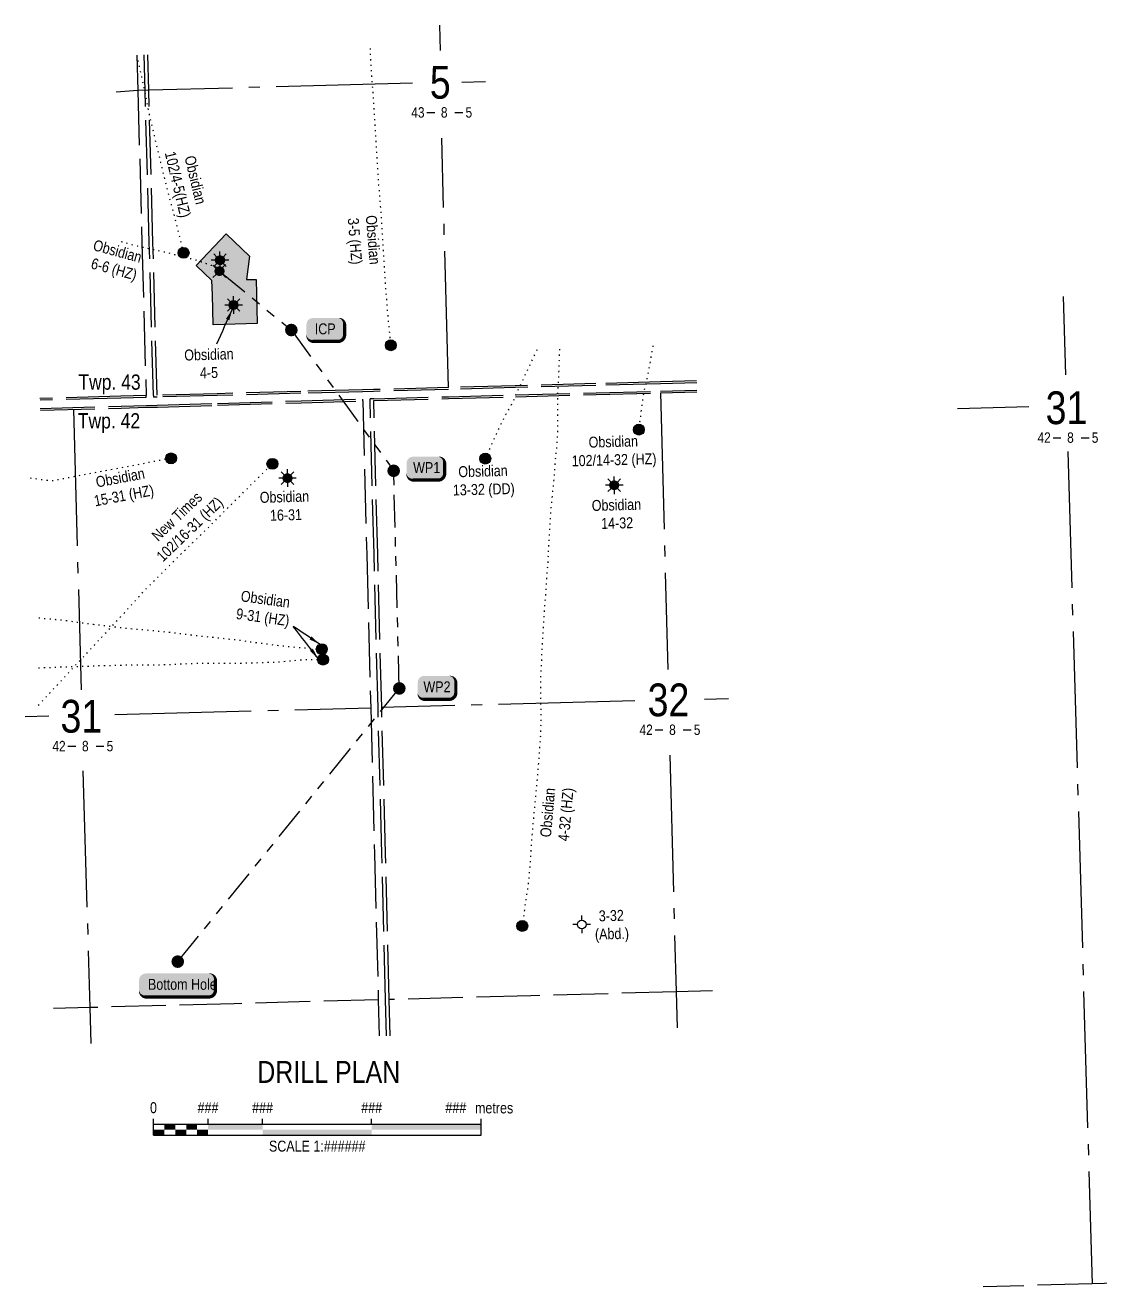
# Model space of a CAD drawing. Extents: x 624559 to 631602, y 5835336 to 5838851.
# Drawn here: x 624780 to 625766, y 5835411 to 5836567 of the extents above; entities that cross this region are included whole.
import ezdxf
from ezdxf.enums import TextEntityAlignment as Align

# ---------------------------------------------------------------- set-up
doc = ezdxf.new("R2010")
doc.units = 0
doc.header["$LTSCALE"] = 5
for name, pattern in [('foc-DOT', [1, 0.2, -0.8]), ('foc-DRILLPATH', [14.75, 6, -1.75, 1.75, -1.75, 1.75, -1.75]), ('foc-QUARTERLINE', [33, 25, -3, 2, -3]), ('foc-UNSURVEYED', [12.5, 10, -2.5])]:
    doc.linetypes.add(name, pattern=pattern)
for name, color, linetype in [('10', 1, 'Continuous'), ('9', 3, 'Continuous'), ('ABADATA-DRILL', 8, 'foc-DOT'), ('ABADATA-DRILL-T', 8, 'Continuous'), ('CG-NOTES', 7, 'Continuous'), ('D-TXT', 6, 'Continuous'), ('DETAIL-T', 7, 'Continuous'), ('DRILL-T', 8, 'Continuous'), ('L-MON', 1, 'Continuous'), ('L-SECLBL', 7, 'Continuous'), ('L-SECQ', 8, 'foc-QUARTERLINE'), ('L-USEC', 7, 'foc-UNSURVEYED'), ('P-PDRILLPATH', 12, 'foc-DRILLPATH'), ('P-PROPOSED', 10, 'Continuous'), ('P-PROPOSED-H', 21, 'Continuous')]:
    doc.layers.add(name, color=color, linetype=linetype)
doc.styles.add('80', font='ARIALN.TTF', dxfattribs={"height": 10})
doc.styles.add('80CG', font='ARIALN.TTF', dxfattribs={"height": 10})
doc.styles.add('80L', font='ARIALN.TTF', dxfattribs={"height": 10})
doc.styles.add('SIMPLEX', font='ARIALN.TTF')
doc.dimstyles.new('Compass 5 000', dxfattribs={"dimscale": 5, "dimtxt": 9, "dimasz": 2, "dimexe": 0.2, "dimexo": 0.0625, "dimgap": 0.5, "dimtad": 0, "dimtih": 1, "dimtoh": 1, "dimzin": 0, "dimdsep": 46, "dimtxsty": '80CG', "dimcen": 0.1, "dimse1": 1, "dimse2": 1, "dimclrd": 256, "dimclrt": 256, "dimaunit": 1, "dimadec": 4, "dimazin": 0, "dimtfac": 0.06, "dimtofl": 0, "dimtmove": 0, "dimatfit": 1, "dimfxl": 0.2, "dimtolj": 1, "dimtzin": 0, "dimlwd": -1, "dimarcsym": 0})

# ---------------------------------------------------------------- blocks, each defined once
blk = doc.blocks.new('L-SECLBL')
at = {"layer": '9', "color": 7}
for p, q in [((-5.082139060913505, -27.83004804289613), (-12.28857354467345, -27.83004804289613)), ((20.70431141927111, -27.83004804289613), (13.49787693551116, -27.83004804289613))]:
    blk.add_line(p, q, dxfattribs=at)
at = {"layer": '10', "color": 2, "style": 'SIMPLEX'}
blk.add_attdef('SEC', text='', height=30, dxfattribs=at).set_placement((0, 0), align=Align.MIDDLE)
at = {"layer": '10', "color": 5, "style": '80L'}
blk.add_attdef('TWP', text='', height=9.5, dxfattribs=at).set_placement((-14.43410290347765, -27.36845155570791), align=Align.MIDDLE_RIGHT)
blk.add_attdef('RGE', text='', height=9.5, dxfattribs=at).set_placement((3.622123863462547, -27.36845155570791), align=Align.MIDDLE_CENTER)
blk.add_attdef('MER', text='', height=9.5, dxfattribs=at).set_placement((23.16775162027989, -27.36845155570791), align=Align.MIDDLE_LEFT)
blk = doc.blocks.new('BH-Existing')
at = {"layer": 'ABADATA-DRILL-T'}
h = blk.add_hatch(color=256, dxfattribs=at)
h.dxf.hatch_style = 1
edge = h.paths.add_edge_path()
edge.add_arc((0, 0), 0.5, 0, 360)
blk.add_circle((0, 0), 0.5, dxfattribs=at)
blk = doc.blocks.new('WC')
at = {"layer": 'L-MON'}
h = blk.add_hatch(color=255, dxfattribs=at)
h.dxf.hatch_style = 1
edge = h.paths.add_edge_path()
edge.add_arc((1e-16, -3.47e-14), 0.9, 0, 360)
at = {"layer": 'L-MON', "color": 240, "flags": 128}
for points in [[(-0.6221317521915455, 0.5029434191984639), (-1.231742929986921, 1.120400313844549)], [(0.5200624085104745, 0.6078939802747209), (1.126191209577769, 1.206321004927269)], [(-1.178786742863962, -1.184577638598091), (-0.5588098224687501, -0.5724784557627332)], [(1.15915571353878, -1.184577638598091), (0.5567817565693919, -0.5744511080601575)]]:
    blk.add_lwpolyline(points, dxfattribs=at)
at = {"layer": 'L-MON', "color": 240}
for radius in [0.8, 0.3730220647719884]:
    blk.add_circle((1e-16, -3.47e-14), radius, dxfattribs=at)
blk = doc.blocks.new('plbh')
at = {"layer": 'L-MON'}
h = blk.add_hatch(color=255, dxfattribs=at)
h.dxf.hatch_style = 1
edge = h.paths.add_edge_path()
edge.add_arc((0, 0), 1.16, 0, 360)
h = blk.add_hatch(color=256, dxfattribs=at)
h.dxf.hatch_style = 1
h.paths.add_polyline_path([(-0.96, 0, 1), (0.96, 0, 1)])
h.paths.add_polyline_path([(0.91, 0, -1), (-0.91, 0, -1)], flags=16)
h.paths.add_polyline_path([(0.4500000000000002, 0, -1), (-0.4500000000000001, 0, -1)], flags=0)
h = blk.add_hatch(color=256, dxfattribs=at)
h.dxf.hatch_style = 1
h.paths.add_polyline_path([(-0.4500000000000002, 0, 1), (0.4500000000000001, 0, 1)])
h.paths.add_polyline_path([(0.4000000000000002, 0, -1), (-0.4000000000000002, 0, -1)], flags=16)
at = {"layer": 'L-MON', "color": 240}
for radius in [0.96, 0.91, 0.4500000000000001, 0.4000000000000002]:
    blk.add_circle((0, 0), radius, dxfattribs=at)
blk = doc.blocks.new('*U67')
at = {"color": 0}
for p, q in [((-150.0000000000342, 0), (-150.0000000000342, 15.00000000000273)), ((-100.0000000000232, 10.00000000000182), (-100.0000000000232, 15.00000000000273)), ((-50.00000000001134, 10.00000000000182), (-50.00000000001134, 15.00000000000273)), ((50.00000000001134, 10.00000000000182), (50.00000000001134, 15.00000000000273)), ((150.2392182250246, -2.274e-13), (150.2392182250246, 15.0000000000025)), ((-150.0000000000342, 10.00000000000182), (150.2392182250246, 10.00000000000159)), ((-150.0000000000342, 0), (150.2392182250246, -2.274e-13))]:
    blk.add_line(p, q, dxfattribs=at)
for points in [[(-150.0000000000342, 5.000000000000909), (-140.0000000000233, 5.000000000000909), (-150.0000000000342, 0), (-140.0000000000233, 0)], [(-140.0000000000342, 10.00000000000091), (-130.0000000000232, 10.00000000000091), (-140.0000000000342, 5), (-130.0000000000232, 5)], [(-130.0000000000342, 5.000000000000909), (-120.0000000000233, 5.000000000000909), (-130.0000000000342, 0), (-120.0000000000233, 0)], [(-120.0000000000342, 10.00000000000091), (-110.0000000000233, 10.00000000000091), (-120.0000000000342, 5), (-110.0000000000233, 5)], [(-110.0000000000342, 5.000000000000909), (-100.0000000000232, 5.000000000000909), (-110.0000000000342, 0), (-100.0000000000232, 0)], [(-100.0000000000232, 10.00000000000182), (-50.00000000001134, 10.00000000000182), (-100.0000000000232, 5.000000000000909), (-50.00000000001134, 5.000000000000909)], [(-50.00000000001134, 5.000000000000909), (50.00000000001134, 5.000000000000909), (-50.00000000001134, 0), (50.00000000001134, 0)], [(50.00000000001134, 10.00000000000182), (150.2392182250246, 10.00000000000159), (50.00000000001134, 5.000000000000909), (150.2392182250246, 5.000000000000682)]]:
    blk.add_solid(points, dxfattribs=at)
at = {"color": 0, "style": '80'}
blk.add_text('metres', height=10.00000000000227, dxfattribs=at).set_placement((162.2392182250246, 20.0000000000025), align=Align.CENTER)
for s, insert, char_height, attachment_point in [('0', (-150.0000000000342, 30.21145975443656), 10, 2), ('###', (-100.0000000000232, 30.21145975443656), 10, 2), ('###', (-50.00000000001134, 30.21145975443656), 10, 2), ('###', (50.00000000001134, 30.21145975443656), 10, 2), ('###', (136.6959500629242, 30.21828103683765), 10, 3), ('SCALE 1:######', (0.1196091124951968, -5.000000000000114), 10.00000000000227, 2)]:
    blk.add_mtext(s, dxfattribs=dict(at, insert=insert, char_height=char_height, attachment_point=attachment_point))
blk = doc.blocks.new('GAS')
h = blk.add_hatch(color=255)
h.dxf.hatch_style = 1
edge = h.paths.add_edge_path()
edge.add_arc((0, 0), 0.9, 0, 360)
for p, q in [((-0.8077887898725749, 0), (-1.615577579628734, 0)), ((-0.5711929310346023, 0.5711929297831376), (-1.142385862069204, 1.142385861385264)), ((0, 0.8077887887338874), (0, 1.615577579286764)), ((0.5711929310309642, 0.5711929297831376), (1.142385862065566, 1.142385861385264)), ((1.615577579625096, 0), (0.8077887898689368, 0)), ((-0.5711929310346023, -0.5711929316021271), (-1.142385862069204, -1.142385863204253)), ((0, -0.8077887905528768), (0, -1.615577581105753)), ((1.142385862065566, -1.142385863204253), (0.5711929310309642, -0.5711929316021271))]:
    blk.add_line(p, q)
blk.add_circle((0, 0), 0.8000000000000003)
blk = doc.blocks.new('*U68')
h = blk.add_hatch(color=255)
edge = h.paths.add_edge_path()
edge.add_line((-28.99999999999998, -11.5), (28.99999999999998, -11.5))
edge.add_arc((28.99999999999999, -5.499999999999993), 6.000000000000007, 269.9999999999999, 359.9999999999999)
edge.add_line((34.99999999999999, -5.5), (34.99999999999999, 4))
edge.add_arc((28.99999999999999, 3.999999999999993), 6.000000000000007, 6.361109362927026e-14, 90.00000000000007)
edge.add_line((28.99999999999998, 10), (-28.99999999999998, 10))
edge.add_arc((-28.99999999999999, 3.999999999999993), 6.000000000000007, 89.99999999999993, 179.9999999999999)
edge.add_line((-34.99999999999999, 4), (-34.99999999999999, -5.5))
edge.add_arc((-28.99999999999999, -5.499999999999993), 6.000000000000007, 180, 270.0000000000001)
at = {"color": 14, "flags": 128}
blk.add_lwpolyline([(-28.99999999999998, -11.5, 3, 3, 0), (28.99999999999998, -11.5, 3, 3, 0.4142135623730951), (34.99999999999999, -5.5, 3, 3, 0), (34.99999999999999, 4, 3, 0, 0.4142135623730951), (28.99999999999998, 10, 0, 0, 0), (-28.99999999999998, 10, 0, 0, 0.4142135623730951), (-34.99999999999999, 4, 0, 0, 0), (-34.99999999999999, -5.5, 0, 3, 0.4142135623730951)], format="xyseb", close=True, dxfattribs=at)
at = {"color": 14, "style": '80'}
blk.add_attdef('ENTER_TEXT_001', (-26.84515688949523, -4.918144611186903), '', height=10, dxfattribs=at)
blk = doc.blocks.new('*U69')
h = blk.add_hatch(color=255)
edge = h.paths.add_edge_path()
edge.add_line((-11.49999999999998, -11.5), (11.49999999999998, -11.5))
edge.add_arc((11.49999999999998, -5.499999999999993), 6.000000000000007, 269.9999999999999, 359.9999999999999)
edge.add_line((17.49999999999999, -5.5), (17.49999999999999, 4))
edge.add_arc((11.49999999999998, 3.999999999999993), 6.000000000000007, 6.361109362927026e-14, 90.00000000000007)
edge.add_line((11.49999999999998, 10), (-11.49999999999998, 10))
edge.add_arc((-11.49999999999998, 3.999999999999993), 6.000000000000007, 89.99999999999993, 179.9999999999999)
edge.add_line((-17.49999999999999, 4), (-17.49999999999999, -5.5))
edge.add_arc((-11.49999999999998, -5.499999999999993), 6.000000000000007, 180, 270.0000000000001)
at = {"color": 14, "flags": 128}
blk.add_lwpolyline([(-11.49999999999998, -11.5, 3, 3, 0), (11.49999999999998, -11.5, 3, 3, 0.4142135623730951), (17.49999999999999, -5.5, 3, 3, 0), (17.49999999999999, 4, 3, 0, 0.4142135623730951), (11.49999999999998, 10, 0, 0, 0), (-11.49999999999998, 10, 0, 0, 0.4142135623730951), (-17.49999999999999, 4, 0, 0, 0), (-17.49999999999999, -5.5, 0, 3, 0.4142135623730951)], format="xyseb", close=True, dxfattribs=at)
at = {"color": 14, "style": '80'}
blk.add_attdef('ENTER_TEXT_001', (-26.84515688949523, -4.918144611186903), '', height=10, dxfattribs=at)
blk = doc.blocks.new('GABD')
for p, q in [((-0.8077887898243716, 0), (-1.615577579648743, 0)), ((0, 0.8077887898252811), (0, 1.615577579648743)), ((1.615577579648743, 0), (0.8077887898243716, 0)), ((0, -0.8077887898252811), (0, -1.615577579648743))]:
    blk.add_line(p, q)
blk.add_circle((0, 0), 0.8)

msp = doc.modelspace()

# ---------------------------------------------------------------- hatches: boundary and pattern name
at = {"layer": 'P-PROPOSED-H'}
h = msp.add_hatch(color=256, dxfattribs=at)
h.dxf.hatch_style = 1
h.paths.add_polyline_path([(624993.1283917102, 5836293.436070698), (624952.6225767102, 5836292.373068198), (624951.9156817102, 5836319.586863197), (624951.5672217101, 5836332.806730698), (624937.0891742102, 5836346.545630697), (624964.5679717101, 5836375.479448198), (624985.8709142101, 5836355.205260697), (624983.1700167102, 5836333.631663198), (624988.2296692103, 5836333.770648197), (624992.0760292093, 5836333.890015698)])

# ---------------------------------------------------------------- linework, layer by layer
at = {"layer": 'ABADATA-DRILL', "flags": 128}
for points in [[(625096.4250234861, 5836545.478520025), (625096.5489197721, 5836541.497328431), (625096.8450175903, 5836535.082290182), (625097.1839954784, 5836528.681614405), (625097.5820302273, 5836522.31244801), (625098.0404189044, 5836515.924904118), (625098.5122441279, 5836509.531048591), (625098.9921099491, 5836503.213892811), (625099.4769009671, 5836496.833659635), (625099.908770549, 5836490.442096894), (625100.2857326287, 5836484.115606568), (625100.6648553775, 5836477.706020944), (625101.0787365703, 5836471.367205367), (625101.5008052625, 5836464.968727665), (625101.8648332622, 5836458.628616921), (625102.2170878224, 5836452.228325322), (625102.5989394896, 5836445.842088049), (625102.987963094, 5836439.43612832), (625103.389561287, 5836433.057028579), (625103.8181195694, 5836426.665381638), (625104.2753670997, 5836420.321033502), (625104.7769655678, 5836413.934615595), (625105.2881803456, 5836407.561695807), (625105.7828701481, 5836401.185090283), (625106.2379224487, 5836394.79742634), (625106.6250375942, 5836388.464541583), (625107.0029499042, 5836382.101517315), (625107.3818149565, 5836375.70188244), (625107.7565749367, 5836369.332152609), (625108.1702020466, 5836363.00328808), (625108.5992531613, 5836356.591673004), (625109.0272914408, 5836350.219960834), (625109.4548133778, 5836343.868181456), (625109.8702389862, 5836337.469497846), (625110.2744110933, 5836331.1204425), (625110.702692009, 5836324.738782883), (625111.1548694042, 5836318.33443098), (625111.6347876238, 5836312.013951806), (625112.1635520742, 5836305.604929752), (625112.7354855424, 5836299.200323359), (625113.3462190497, 5836292.836691646), (625113.9968809853, 5836286.474097933), (625114.6765833481, 5836280.145453263), (625115.429478867, 5836273.559339045)], [(624882.6343948982, 5836539.243831307), (624883.7667207172, 5836534.06529276), (624885.1244211622, 5836527.887333323), (624886.5024744956, 5836521.693285601), (624887.8581334442, 5836515.465354906), (624889.1607685796, 5836509.229430114), (624890.4239675425, 5836502.975833998), (624891.6787418844, 5836496.662146055), (624892.8638326247, 5836490.469736991), (624894.1581925367, 5836484.296769704), (624895.6468988996, 5836478.068991299), (624897.1372859358, 5836471.904462731), (624898.559538038, 5836465.801341435), (624899.9648927021, 5836459.581365081), (624901.4530549567, 5836453.373522837), (624903.0046490303, 5836447.15733083), (624904.5171283245, 5836440.910190943), (624905.9944802094, 5836434.735340336), (624907.5114603244, 5836428.571507323), (624909.0680475825, 5836422.41865442), (624910.5962963793, 5836416.205194911), (624912.174476745, 5836409.989697735), (624913.7586474601, 5836403.927374209), (624915.3652839329, 5836397.76915999), (624917.0200957111, 5836391.549025161), (624918.6560481878, 5836385.414885462), (624920.236251527, 5836379.249330304), (624921.7565395645, 5836373.085556658), (624923.3146152064, 5836366.876209076), (624923.9832346688, 5836364.309124425), (624925.595212677, 5836358.20097697)], [(624957.6166178318, 5836349.775101209), (624957.6166178318, 5836349.775101209), (624957.6110833453, 5836349.731698514), (624957.6158463678, 5836349.419199772), (624957.6093572559, 5836348.900141251), (624957.5934445817, 5836348.357562274), (624957.3796896215, 5836347.364203474), (624956.6881605118, 5836346.325167965), (624955.1338914466, 5836345.463363526), (624954.891040642, 5836345.337325624), (624954.8094828262, 5836345.275338994), (624954.8622396565, 5836345.293320497), (624954.9970469833, 5836345.353392461), (624955.0710899755, 5836345.448452419), (624955.0297489451, 5836345.503889278), (624954.9507434621, 5836345.471906138), (624954.8666548567, 5836345.379953568), (624954.8375091511, 5836345.34926147), (624954.811260486, 5836345.335259845), (624954.7783568958, 5836345.321122902), (624954.6691949696, 5836345.298350397), (624954.5197017816, 5836345.291149041), (624954.3396859281, 5836345.306433801), (624954.0950841984, 5836345.376590586), (624953.782071316, 5836345.51817284), (624953.407800585, 5836345.714676341), (624952.9694143141, 5836345.946155232), (624952.4910416552, 5836346.179892384), (624951.9901136673, 5836346.386438764), (624951.4466459733, 5836346.565276965), (624950.840354471, 5836346.729203816), (624950.1473302983, 5836346.904170287), (624949.3665816427, 5836347.126749196), (624948.5178119824, 5836347.407442243), (624947.6272486069, 5836347.760213485), (624946.6689445134, 5836348.161151848), (624945.6303214711, 5836348.579994415), (624944.5220732196, 5836348.990337242), (624943.3511749377, 5836349.379076076), (624942.1232692066, 5836349.786323001), (624940.8610203399, 5836350.235941216), (624939.571576825, 5836350.708132898), (624938.235751277, 5836351.172464075), (624936.8344011977, 5836351.59850201), (624935.3513448855, 5836351.969175621), (624933.8099093421, 5836352.28186938), (624932.2090656192, 5836352.576337667), (624930.5410625506, 5836352.89567643), (624928.8154280432, 5836353.256784855), (624927.0355126748, 5836353.659712834), (624925.2047923977, 5836354.097926503), (624923.3264005851, 5836354.578131079), (624921.4128075934, 5836355.133917217), (624919.444716434, 5836355.738215914), (624917.4271342873, 5836356.32791463), (624915.3731293571, 5836356.910012591), (624913.2595889744, 5836357.480581569), (624911.0730733379, 5836358.04264163), (624908.810796459, 5836358.576064093), (624906.4790874965, 5836359.094445933), (624904.1169220773, 5836359.631989299), (624901.6814616793, 5836360.174264533), (624899.166160102, 5836360.717809196), (624896.5909341809, 5836361.263138664), (624893.9855328863, 5836361.817646381), (624891.3327416896, 5836362.404200816), (624888.666215525, 5836363.007019842), (624885.969170171, 5836363.63233061), (624883.2481736282, 5836364.283633522), (624880.5131844024, 5836364.9611861), (624877.7842493446, 5836365.662213073), (624875.0577004221, 5836366.399830525), (624872.3165356491, 5836367.186957997), (624869.5574078817, 5836368.026913551), (624866.7646726773, 5836368.879216202), (624865.7590072249, 5836369.182232096)], [(625249.3013392253, 5836269.234215798), (625248.4510457559, 5836267.638236703), (625246.9421404899, 5836264.692722597), (625245.5135050819, 5836261.729363869), (625244.1705795063, 5836258.79483876), (625242.8736483024, 5836255.881453029), (625241.5790616195, 5836253.00475233), (625240.2726970692, 5836250.197513851), (625238.9777890306, 5836247.460454233), (625237.6858574081, 5836244.736716786), (625236.2858337896, 5836241.95030925), (625234.8585124216, 5836239.06349675), (625233.5446370123, 5836236.162995809), (625232.2794320177, 5836233.306971924), (625230.962112458, 5836230.409676121), (625229.6466272859, 5836227.442661497), (625228.380723775, 5836224.486891231), (625227.0758273916, 5836221.623179337), (625225.6011304719, 5836218.768324484), (625223.9872369447, 5836215.896526955), (625222.3345943956, 5836212.980514407), (625220.7391366835, 5836210.039396104), (625219.2069755852, 5836207.093233081), (625217.6673616148, 5836204.050512074), (625216.1514576584, 5836200.991763838), (625214.6639877596, 5836197.990319595), (625213.2672599875, 5836195.077618296), (625212.0012062389, 5836192.254884796), (625210.779137815, 5836189.529663741), (625209.5359193701, 5836186.850429517), (625208.3535522016, 5836184.259269891), (625207.2816475352, 5836181.767427823), (625206.2180743054, 5836179.338949846), (625205.1466974103, 5836176.953513741), (625204.1098924589, 5836174.645442392), (625203.1020227723, 5836172.374710996), (625201.9542162495, 5836169.734554223)], [(625270.0110761544, 5836269.963184317), (625269.7913371517, 5836265.846968871), (625269.5527191957, 5836259.589809951), (625269.4107222656, 5836253.325183742), (625269.1524020114, 5836247.057523494), (625268.770760994, 5836240.803293459), (625268.3959838552, 5836234.539217896), (625268.1608923143, 5836228.275493934), (625268.1184609355, 5836222.016832574), (625268.1293316276, 5836215.756232411), (625268.1769582207, 5836209.486603173), (625268.2478019638, 5836203.22090904), (625268.2156258575, 5836196.952491016), (625267.990809569, 5836190.549426605), (625267.5989850305, 5836184.301555483), (625267.0432393309, 5836177.966287087), (625266.3943365111, 5836171.631881937), (625265.8605405306, 5836165.347016206), (625265.4633536637, 5836158.922811564), (625264.9542807172, 5836152.582067014), (625264.3357208124, 5836146.231882961), (625263.7238302997, 5836139.881836484), (625263.0543703558, 5836133.570167315), (625262.3958913672, 5836127.348566147), (625261.826311116, 5836121.032881287), (625261.3730333563, 5836114.720192832), (625261.0065002469, 5836108.522890069), (625260.6348932515, 5836102.265564459), (625260.2715918281, 5836096.071639112), (625259.9452870337, 5836089.862032213), (625259.6653387094, 5836083.786696628), (625259.3613635588, 5836077.231903351), (625258.9568509111, 5836070.834074853), (625258.4590475805, 5836064.443765355), (625257.9911528103, 5836058.054273186), (625257.5700152771, 5836051.656012635), (625257.1121769128, 5836045.263417329), (625256.614459936, 5836038.869819793), (625256.1498711513, 5836032.480378821), (625255.7421504783, 5836026.079140643), (625255.3290603828, 5836019.754263488), (625254.8980669061, 5836013.352419482), (625254.5203984765, 5836006.945307463), (625254.1425518852, 5836000.544849883), (625253.8014424999, 5835994.138728771), (625253.5369003568, 5835987.727945414), (625253.1958049445, 5835981.321825437), (625252.858010191, 5835974.915754904), (625252.6734868677, 5835968.497070559), (625252.6018421754, 5835962.084695294), (625252.6066408121, 5835955.674275957), (625252.6780743741, 5835949.259009154), (625252.7286406062, 5835946.055073739), (625252.7524434902, 5835942.857062386), (625252.7698101966, 5835939.652261654), (625252.8137223246, 5835936.448152938), (625252.8310016382, 5835933.246679347), (625252.8283848556, 5835930.041357865), (625252.7990716858, 5835926.841962195), (625252.716640332, 5835923.637852652), (625252.6373604956, 5835920.440520974), (625252.5383157021, 5835917.236015513), (625252.4092247604, 5835914.037348598), (625252.2270372969, 5835910.83396843), (625251.9847761245, 5835907.63897348), (625251.7341402987, 5835904.6366393), (625251.4371298769, 5835901.24741261), (625251.1747531017, 5835898.058552398), (625250.9423787817, 5835894.867182001), (625250.7133308335, 5835891.675861437), (625250.4843682776, 5835888.481213894), (625250.2620569455, 5835885.286776825), (625249.9932145864, 5835882.091127098), (625249.6976933159, 5835878.898074493), (625249.3954751474, 5835875.708176828), (625249.0999497285, 5835872.515161419), (625248.8343423128, 5835869.322888923), (625248.5520576941, 5835866.133511242), (625247.9577160018, 5835859.747321737), (625247.3433418147, 5835853.3639771), (625246.6955010346, 5835846.989711913), (625246.1211867868, 5835840.600753916), (625245.5434762016, 5835834.215000344), (625244.9688894082, 5835827.836024421), (625244.468546631, 5835821.415739612), (625244.2297025592, 5835818.217545211), (625244.0075568083, 5835815.016419756), (625243.6165950871, 5835808.609011209), (625243.1854922466, 5835802.2104711), (625242.7043967325, 5835795.817287437), (625242.188316758, 5835789.489705176), (625241.5807061791, 5835783.103177025), (625240.8162083919, 5835776.73915931), (625239.8812995059, 5835770.407250936), (625238.8932395105, 5835764.073958817), (625238.0221733979, 5835757.717118308), (625237.2377482847, 5835751.352585023), (625236.6378586182, 5835746.957936676), (625235.8443364792, 5835741.703681516)], [(625355.603380543, 5836272.975974654), (625355.5984125457, 5836272.951211226), (625354.9816928135, 5836269.836177499), (625354.3962281249, 5836266.672131971), (625353.8497981337, 5836263.412667192), (625353.2682364795, 5836260.09908902), (625352.6956719301, 5836256.822332128), (625352.1751472126, 5836253.590143159), (625351.6020565102, 5836250.333312248), (625350.894057065, 5836247.023052667), (625350.1585765703, 5836243.745368754), (625349.4538137424, 5836240.564854037), (625348.7007223287, 5836237.326588972), (625347.9321910942, 5836234.041347189), (625347.2459800954, 5836230.788221264), (625346.659239842, 5836227.544316894), (625346.1674726218, 5836224.356127153), (625345.7534654981, 5836221.246396521), (625345.3665024473, 5836218.24713002), (625344.9763891539, 5836215.367489626), (625344.6172335144, 5836212.575073214), (625344.3230800878, 5836209.967284179), (625344.0445194514, 5836207.526110708), (625343.7346601461, 5836205.263681834), (625343.4225648138, 5836203.087646488), (625343.1413138157, 5836200.875831475), (625342.9274115972, 5836198.758886847), (625342.7166897906, 5836196.26629106)], [(624914.0610792801, 5836169.898366491), (624804.3066404926, 5836149.155540999), (624783.9156684369, 5836151.873602875)], [(624792.4354299407, 5835943.912310286), (624794.5481321191, 5835946.090575294), (624796.7674828415, 5835948.389393067), (624798.9746317697, 5835950.644603388), (624801.1372942145, 5835952.948589805), (624803.2588612802, 5835955.29810912), (624805.3872502719, 5835957.641109489), (624807.5158037404, 5835959.977493233), (624809.6750510195, 5835962.284697522), (624811.8275722109, 5835964.595098944), (624813.9526534083, 5835966.938026333), (624816.0713070038, 5835969.270836557), (624818.2136779624, 5835971.587609367), (624820.3800004338, 5835973.878396467), (624822.5255158865, 5835976.201880594), (624824.6610000224, 5835978.528476466), (624826.8376315032, 5835980.806180141), (624829.0446113526, 5835983.068091842), (624831.2168953756, 5835985.385618434), (624833.3661583221, 5835987.69259964), (624835.5427239689, 5835989.973644877), (624837.7259153717, 5835992.254901344), (624839.8513971526, 5835994.581186966), (624841.9493735121, 5835996.943400825), (624844.1121104627, 5835999.244084534), (624846.3016989242, 5836001.535436217), (624848.4271139018, 5836003.865099947), (624850.5557428758, 5836006.198143185), (624852.7045260173, 5836008.525048967), (624854.8637565995, 5836010.832244808), (624857.0605912931, 5836013.100560199), (624859.2437037355, 5836015.38510283), (624861.3996319523, 5836017.692259918), (624863.5453140482, 5836020.009109929), (624865.6906685166, 5836022.339276506), (624867.8464070199, 5836024.653062045), (624869.9988566039, 5836026.966765765), (624872.1272336395, 5836029.309788022), (624874.239011257, 5836031.652384491), (624876.3505256403, 5836034.004931616), (624878.4655324378, 5836036.350948055), (624880.570229605, 5836038.709986041), (624882.6682878055, 5836041.068855478), (624884.7561214347, 5836043.437455118), (624886.8408568101, 5836045.795986212), (624888.9695954343, 5836048.125720222), (624891.1323329554, 5836050.42636174), (624893.3428929967, 5836052.678396346), (624895.5876249546, 5836054.894645279), (624897.8424175521, 5836057.107901201), (624900.0871586119, 5836059.324194153), (624902.3454393832, 5836061.530849096), (624904.5900829252, 5836063.750439786), (624906.8110410814, 5836065.986110847), (624909.0418054751, 5836068.22862575), (624911.2590803433, 5836070.477493135), (624913.493589193, 5836072.703496139), (624915.7419184439, 5836074.909877032), (624917.9796553784, 5836077.139337743), (624920.2074269376, 5836079.368507056), (624922.4448099321, 5836081.611176242), (624924.7032045416, 5836083.81453754), (624926.9753756, 5836085.998238742), (624929.2474524573, 5836088.185345468), (624931.549558701, 5836090.369828081), (624933.8250601932, 5836092.553662878), (624936.0767070479, 5836094.760123274), (624938.3350653764, 5836096.963467264), (624940.5900263627, 5836099.170057242), (624942.8516595503, 5836101.376786302), (624945.1236527694, 5836103.567208511), (624947.3985618927, 5836105.774251051), (624949.6532620525, 5836107.990839443), (624951.8840223172, 5836110.233344421), (624954.101488012, 5836112.475545593), (624956.3321486757, 5836114.721422156), (624958.563084068, 5836116.95731772), (624960.7842884476, 5836119.183010224), (624963.0075467832, 5836121.458605522), (624965.2317458438, 5836123.697630151), (624967.4865282099, 5836125.91088019), (624969.7343281615, 5836128.137237763), (624971.992362733, 5836130.353872327), (624974.2504772614, 5836132.5671819), (624976.4914546725, 5836134.799996939), (624978.7494929945, 5836137.016641836), (624980.9772579381, 5836139.245753894), (624983.1775792522, 5836141.507500239), (624985.3914635705, 5836143.759572752), (624987.6190804669, 5836145.995425919), (624989.8774335091, 5836148.19873689), (624992.1458712212, 5836150.398982101), (624994.4169391717, 5836152.625979849), (624996.6549239523, 5836154.845388735), (624998.8895329119, 5836157.068080994), (625001.1308541809, 5836159.287620082), (625003.392542253, 5836161.491037969), (625006.9533145707, 5836164.915267622)], [(624792.8897167364, 5836023.81633787), (624795.5205137607, 5836023.603681485), (624798.6771824745, 5836023.335311842), (624801.8309774708, 5836023.050184816), (624804.978203431, 5836022.761600985), (624808.15209373, 5836022.470343525), (624811.3063845244, 5836022.165301746), (624814.434593274, 5836021.839610334), (624817.5670747894, 5836021.477436943), (624820.6976648632, 5836021.058713709), (624823.8257879831, 5836020.606628043), (624826.9606533137, 5836020.151428868), (624830.091572099, 5836019.719336133), (624833.2388723751, 5836019.297700614), (624836.3801421226, 5836018.852639156), (624839.5116446121, 5836018.39730315), (624842.6456625002, 5836017.975342812), (624845.7883566732, 5836017.603458586), (624848.9470042763, 5836017.258599116), (624852.0925147322, 5836016.906745555), (624855.2381977376, 5836016.548278552), (624858.3876173195, 5836016.173261711), (624861.5305776921, 5836015.791423147), (624864.6833517835, 5836015.41646805), (624867.8194033079, 5836015.044417529), (624870.9684867278, 5836014.682701099), (624874.1169933345, 5836014.344252169), (624877.2781671379, 5836014.029375923), (624880.4422625684, 5836013.731233673), (624883.5966569226, 5836013.422855425), (624886.7401890381, 5836013.147433332), (624889.8957027522, 5836012.925577622), (624893.0580860137, 5836012.693914122), (624896.2249155478, 5836012.419112454), (624899.3767399266, 5836012.080760923), (624902.545676455, 5836011.722837972), (624905.697332852, 5836011.391118231), (624908.8514597917, 5836011.09269924), (624912.0154625991, 5836010.797872192), (624915.1711172169, 5836010.439630244), (624918.3376789341, 5836010.045115176), (624921.4907830249, 5836009.656882113), (624924.6469367454, 5836009.278688444), (624927.7920994506, 5836008.940145322), (624930.9213356889, 5836008.574589371), (624934.064981211, 5836008.166115918), (624937.2088849901, 5836007.747737738), (624940.3490117776, 5836007.345846259), (624943.5040581042, 5836007.010882549), (624946.6513768005, 5836006.718984219), (624949.7922784124, 5836006.416897414), (624952.9368527523, 5836006.101626763), (624956.082202987, 5836005.756444892), (624959.2245727216, 5836005.397832961), (624962.3668344815, 5836005.042591759), (624965.5188233497, 5836004.697562888), (624968.6706414459, 5836004.359196638), (624971.8495547299, 5836004.001555179), (624974.9858795924, 5836003.619540575), (624978.13590199, 5836003.221271303), (624981.2566253943, 5836002.798935802), (624984.3914776073, 5836002.343704351), (624987.5260741229, 5836001.898426722), (624990.6666381857, 5836001.479953583), (624993.8041351108, 5836001.05141553), (624996.9383934377, 5836000.619432072), (625000.0750551715, 5836000.224152253), (625003.2082841636, 5835999.832045958), (625006.3487496979, 5835999.41689379), (625009.4722794747, 5835999.014593641), (625012.6184795117, 5835998.63616349), (625015.767492262, 5835998.277758221), (625018.9092482344, 5835997.942447308), (625022.0569942845, 5835997.633904636), (625025.2377796979, 5835997.332848655), (625028.3987944663, 5835997.024662232), (625031.5492703092, 5835996.739448052), (625034.6821604951, 5835996.490382283), (625037.8350819432, 5835996.238511559), (625040.9879407765, 5835995.989975791), (625044.1435899601, 5835995.761427436), (625047.2956750825, 5835995.542821209), (625052.2673760446, 5835995.184514769)], [(624792.629400042, 5835978.029507759), (624796.9261174827, 5835978.19534997), (624803.3049556669, 5835978.478416309), (624809.717454251, 5835978.745723721), (624816.1349948617, 5835978.946651204), (624822.5393098694, 5835979.143932418), (624828.9396348428, 5835979.367668785), (624835.3567470592, 5835979.58520282), (624841.7937165728, 5835979.806605389), (624848.2197598123, 5835980.06427569), (624854.6216287265, 5835980.228204987), (624861.0309030078, 5835980.362413575), (624867.4640938486, 5835980.600325062), (624873.8699783534, 5835980.737753394), (624880.2685611703, 5835980.768554127), (624886.6458716156, 5835980.852044033), (624893.0637593545, 5835980.909926965), (624899.4570017812, 5835980.890708213), (624905.8743531633, 5835980.968573869), (624912.3211161817, 5835981.196838059), (624918.7070372909, 5835981.463483231), (624925.1019093705, 5835981.770276916), (624931.524024204, 5835982.051119817), (624937.912157417, 5835982.23134254), (624944.3320015975, 5835982.342544947), (624950.7244786911, 5835982.353223984), (624957.1276066676, 5835982.337560049), (624963.5301101487, 5835982.345218612), (624969.945433798, 5835982.373106311), (624976.3602420641, 5835982.420951946), (624982.6507902503, 5835982.515524751), (624989.1457996997, 5835982.678512851), (624995.550102554, 5835982.875775218), (625001.9236622371, 5835983.105497149), (625008.339339674, 5835983.379558119), (625014.7464654064, 5835983.726582632), (625021.1424584492, 5835984.249563869), (625027.5252984783, 5835984.895309576), (625033.9318497116, 5835985.395301932), (625040.3189613041, 5835985.745128457), (625046.3603071208, 5835985.82996994), (625053.339304343, 5835985.666097761)]]:
    msp.add_lwpolyline(points, dxfattribs=at)
at = {"layer": 'L-SECQ'}
for p, q in [((625161.0602401706, 5836543.504017568), (625160.4461491312, 5836566.672909223)), ((625135.2670807049, 5836513.51044894), (624893.6746492101, 5836507.087935709)), ((625202.3488116309, 5836514.782235813), (625180.5923947183, 5836514.203957421)), ((624883.6481117102, 5836506.821603209), (624863.6534217871, 5836505.437969543)), ((624893.6746492101, 5836507.087935709), (624883.6481117102, 5836506.821603209)), ((625168.1520692103, 5836234.79271321), (625162.0980059784, 5836463.21283699)), ((625731.5238519763, 5836318.244229469), (625733.663925228, 5836246.303982629)), ((625362.5520222918, 5836229.940489558), (625369.1570807219, 5835976.48621483)), ((624824.6787945306, 5836214.825517904), (624831.5975393476, 5835957.83834072)), ((625634.5674443829, 5836215.642105302), (625700.0920424304, 5836217.399598376)), ((625735.7268420807, 5836176.359862435), (625758.0875084691, 5835413.830328048)), ((625339.1170393769, 5835947.899868754), (625107.0297298623, 5835941.765657568)), ((625424.7691194859, 5835949.591175164), (625403.0087336112, 5835949.016034702)), ((624780.4521655682, 5835933.495213221), (624802.2390944193, 5835934.07957967)), ((624862.6511167664, 5835935.211898392), (625097.006751682, 5835941.497757706)), ((625371.2031270987, 5835897.973782888), (625376.8441144403, 5835681.513569767)), ((624833.3556920358, 5835883.869250419), (624839.7183807761, 5835666.892797286)), ((625376.8441144403, 5835681.513569767), (625377.7095996882, 5835648.286620395)), ((624839.5782523996, 5835667.133484936), (624840.4437376475, 5835633.906535565))]:
    msp.add_line(p, q, dxfattribs=at)
at = {"layer": 'L-USEC'}
for p, q in [((624882.8095245744, 5836539.248938543), (624883.648048161, 5836506.821388452)), ((624890.3300994778, 5836507.001392778), (624889.4913727321, 5836539.443798549)), ((624893.673932211, 5836507.087840187), (624892.834919557, 5836539.541305038)), ((624883.648048161, 5836506.821388452), (624887.4315687607, 5836367.126032861)), ((624894.1141461335, 5836367.301874761), (624890.3302086457, 5836506.997268549)), ((624897.4578696986, 5836367.392446404), (624893.673932211, 5836507.087840187)), ((624887.4315687607, 5836367.126032861), (624891.2151305309, 5836227.43017074)), ((624897.8975800124, 5836227.606157647), (624894.1141458014, 5836367.301887019)), ((624901.2413039096, 5836227.696717033), (624897.4578696986, 5836367.392446404)), ((625089.4965402195, 5836232.701564179), (625033.0239856323, 5836231.200075614)), ((625099.5225318082, 5836232.967965138), (625089.4965402195, 5836232.701564179)), ((625099.5669555183, 5836231.296080233), (625089.5409639296, 5836231.029679267)), ((625168.1521003613, 5836234.792485982), (625099.5225318082, 5836232.967965138)), ((625168.1965474968, 5836233.120601692), (625099.5669789435, 5836231.29608085)), ((625229.3006750308, 5836236.418320973), (625168.1521003613, 5836234.792485982)), ((625229.3451275429, 5836234.746436826), (625168.1965528731, 5836233.120601834)), ((625303.2784380618, 5836238.384921784), (625229.3006750308, 5836236.418320973)), ((625303.3228671144, 5836236.713630935), (625229.3451040838, 5836234.747030123)), ((625362.4247617668, 5836239.957301456), (625303.2784380618, 5836238.384921784)), ((625362.4691923168, 5836238.286010648), (625303.3228686118, 5836236.713630974)), ((625303.5024314538, 5836229.990623343), (625362.642369655, 5836231.565754146)), ((625395.6512355652, 5836240.840600904), (625362.4247617668, 5836239.957301456)), ((625395.6940231008, 5836239.169266417), (625362.4691917069, 5836238.286010631)), ((625362.6423635093, 5836231.565753982), (625395.86602254, 5836232.450753875)), ((624867.9564562527, 5836226.807739818), (624793.9786932219, 5836224.841139007)), ((624868.0008853056, 5836225.13644897), (624794.0231222747, 5836223.169848158)), ((624891.2151305309, 5836227.43017074), (624867.9564562527, 5836226.807739818)), ((624891.2598720144, 5836225.758294303), (624868.0107784003, 5836225.136119771)), ((624956.3555337796, 5836229.16180433), (624901.2413039096, 5836227.696717033)), ((624956.3999770492, 5836227.489919938), (624901.2857471792, 5836226.024832641)), ((624901.4813545413, 5836218.654819904), (624956.5973589916, 5836220.307010529)), ((625033.0239856323, 5836231.200075614), (624956.3555337796, 5836229.16180433)), ((624956.3555337796, 5836229.16180433), (624956.3555337796, 5836229.16180433)), ((625033.0684335586, 5836229.528191346), (624956.3999817058, 5836227.489920063)), ((624956.5973662618, 5836220.307010748), (625033.2489990196, 5836222.604432732)), ((624956.6474716016, 5836218.635286465), (625033.2991043605, 5836220.932708443)), ((625089.5409921655, 5836231.029680016), (625033.0684375782, 5836229.528191452)), ((625033.2489894666, 5836222.60443244), (625089.7074473455, 5836224.296942472)), ((625033.2991043605, 5836220.932708443), (625089.7575622397, 5836222.625218469)), ((625089.7575622397, 5836222.625218469), (625093.402653559, 5836081.987077909)), ((625100.0851014446, 5836082.168466553), (625096.439841363, 5836222.805542805)), ((625099.7391349416, 5836224.564095538), (625168.3744338473, 5836226.39231153)), ((625099.783668315, 5836222.892213541), (625168.4189672209, 5836224.720429533)), ((625103.4289283969, 5836082.255137294), (625099.783668315, 5836222.892213541)), ((625168.3744379383, 5836226.392311638), (625229.5177669898, 5836228.020816758)), ((625168.4189672209, 5836224.720429533), (625229.5622962721, 5836226.348934653)), ((625229.5177855877, 5836228.020223335), (625303.5024338058, 5836229.990623406)), ((625229.5622962721, 5836226.348934653), (625303.5469444902, 5836228.319334729)), ((625303.5469444902, 5836228.319334729), (625362.6868826905, 5836229.894465532)), ((625362.6868826905, 5836229.894465532), (625395.9088100779, 5836230.779419298)), ((624794.2789202598, 5836215.688365747), (624868.2635684788, 5836217.658765824)), ((624794.323430945, 5836214.017077071), (624868.3080791632, 5836215.987477146)), ((624868.2537577348, 5836217.659075062), (624891.4559940668, 5836218.354509673)), ((624868.3080791632, 5836215.987477146), (624891.5061002244, 5836216.682785415)), ((624891.4560236057, 5836218.35451056), (624901.4813905316, 5836218.654820982)), ((624891.5061002244, 5836216.682785415), (624901.5314671515, 5836216.983095838)), ((624901.5314671515, 5836216.983095838), (624956.6474716016, 5836218.635286465)), ((625093.402653559, 5836081.987077909), (625097.0476272376, 5835941.349760444)), ((625103.7310339473, 5835941.531062121), (625100.0862881473, 5836082.168509765)), ((625107.073674197, 5835941.617689645), (625103.4289283969, 5836082.255137294)), ((625097.0476272376, 5835941.349760444), (625100.5125984405, 5835807.664255999)), ((625107.1959169635, 5835807.845313351), (625103.7310341395, 5835941.531054706)), ((625110.538557021, 5835807.931948288), (625107.073674197, 5835941.617689645)), ((625100.5125984405, 5835807.664255999), (625103.9774406144, 5835673.978973974)), ((625110.660928041, 5835674.1602785), (625107.1959170585, 5835807.845309692)), ((625114.0035680034, 5835674.246917102), (625110.538557021, 5835807.931948288)), ((625243.8211637266, 5835677.715305702), (625114.0035680034, 5835674.246917102)), ((625376.9842428168, 5835681.272882116), (625243.8211637266, 5835677.715305702)), ((625243.8211637266, 5835677.715305702), (625243.8211637266, 5835677.715305702)), ((625410.076825451, 5835682.157074328), (625376.9842428168, 5835681.272882116)), ((624839.7183807761, 5835666.892797286), (624806.4920245975, 5835666.001784028)), ((624971.8481285657, 5835670.436013284), (624839.7183807761, 5835666.892797286)), ((625103.9774406144, 5835673.978973974), (624971.8481285657, 5835670.436013284)), ((625103.9774406144, 5835673.978973974), (625104.8358437368, 5835640.858890068)), ((625111.5191832525, 5835641.040813182), (625110.6607592321, 5835674.160027663)), ((625114.861710562, 5835641.131798082), (625114.0033991948, 5835674.246666263)), ((626155.470208588, 5835424.486616767), (625758.0875084691, 5835413.830328048)), ((625758.0875084691, 5835413.830328048), (625658.1586177064, 5835411.150588929))]:
    msp.add_line(p, q, dxfattribs=at)
at = {"layer": 'L-USEC', "flags": 128}
for points in [[(624891.2598720144, 5836225.758294303), (624891.2151305309, 5836227.43017074)], [(624897.8975800124, 5836227.606157647), (624897.9479437197, 5836225.924848553)], [(624901.2857471792, 5836226.024832641), (624897.9479437197, 5836225.924848553)], [(625089.7575622397, 5836222.625218469), (625089.7131017721, 5836224.294723954)], [(625099.7391349416, 5836224.564095538), (625096.3953808947, 5836224.475048291)], [(625096.439841363, 5836222.805542805), (625096.3953808947, 5836224.475048291)]]:
    msp.add_lwpolyline(points, dxfattribs=at)
at = {"layer": 'P-PDRILLPATH'}
for p, q in [((624958.38014671, 5836341.44973571), (625024.2899143228, 5836287.482206045)), ((625024.2899143228, 5836287.482206045), (625118.0548850741, 5836158.551994285)), ((625123.2230074353, 5835959.189740186), (625118.0548850741, 5836158.551994285)), ((624920.1995635182, 5835708.951170154), (625123.2230074353, 5835959.189740186))]:
    msp.add_line(p, q, dxfattribs=at)
at = {"layer": 'P-PROPOSED', "flags": 128}
msp.add_lwpolyline([(624993.1283917102, 5836293.436070709), (624952.6225767102, 5836292.373068209), (624951.9156817102, 5836319.586863209), (624951.5672217101, 5836332.80673071), (624937.0891742102, 5836346.545630708), (624964.5679717101, 5836375.47944821), (624985.8709142101, 5836355.205260709), (624983.1700167102, 5836333.63166321), (624988.2296692103, 5836333.770648215), (624992.0760292093, 5836333.89001571)], close=True, dxfattribs=at)

# ---------------------------------------------------------------- block references
at = {"layer": 'ABADATA-DRILL-T', "xscale": 9.999999999999988, "yscale": 9.999999999999988, "zscale": 9.999999999999988}
for p in [(624925.595212677, 5836358.20097697), (625115.429478867, 5836273.559339045), (625342.7166897906, 5836196.26629106), (624914.0610792801, 5836169.898366491), (625201.9542162495, 5836169.734554223), (625006.9533145707, 5836164.915267622), (625052.2673760446, 5835995.184514769), (625053.339304343, 5835985.666097761), (625235.8443364792, 5835741.703681516)]:
    msp.add_blockref('BH-Existing', p, dxfattribs=at)
at = {"layer": 'CG-NOTES', "color": 6}
ref = msp.add_blockref('*U69', (625055.6188035433, 5836288.566818058), dxfattribs=dict(at, xscale=0.9996481601076438, yscale=0.9996481601076438, zscale=0.9996481601076438))
ref.add_attrib('ENTER_TEXT_001', 'ICP', (625045.7825656786, 5836283.565167815), dxfattribs={"layer": '0', "color": 14, "height": 9.996481601076441, "style": '80'})
ref = msp.add_blockref('*U69', (625147.3060334288, 5836161.509961667), dxfattribs=dict(at, xscale=0.9996481601076438, yscale=0.9996481601076438, zscale=0.9996481601076438))
ref.add_attrib('ENTER_TEXT_001', 'WP1', (625135.8809959645, 5836156.491264219), dxfattribs={"layer": '0', "color": 14, "height": 9.996481601076441, "style": '80'})
ref = msp.add_blockref('*U69', (625157.5019897766, 5835960.710686624), dxfattribs=dict(at, xscale=0.9996481601076438, yscale=0.9996481601076438, zscale=0.9996481601076438))
ref.add_attrib('ENTER_TEXT_001', 'WP2', (625145.3200563658, 5835955.691989177), dxfattribs={"layer": '0', "color": 14, "height": 9.996481601076441, "style": '80'})
at = {"layer": 'CG-NOTES', "color": 6, "xscale": 0.9996481601076438, "yscale": 0.9996481601076438, "zscale": 0.9996481601076438}
msp.add_blockref('*U68', (624919.7555575838, 5835688.098027984), dxfattribs=at).add_auto_attribs({'ENTER_TEXT_001': 'Bottom Hole'})
at = {"layer": 'DETAIL-T', "xscale": 0.99964501, "yscale": 0.99964501, "zscale": 0.99964501}
msp.add_blockref('*U67', (625047.89731935, 5835549.976629103), dxfattribs=at)
at = {"layer": 'DRILL-T'}
for name, p, xscale, yscale, zscale in [('GAS', (624958.9180634754, 5836351.419397024), 4.998225049999987, 4.998225049999987, 4.998225049999987), ('GAS', (624971.3664306082, 5836310.407577257), 4.998225049999987, 4.998225049999987, 4.998225049999987), ('GAS', (625020.7687285747, 5836151.830927768), 4.998225049999987, 4.998225049999987, 4.998225049999987), ('GAS', (625320.1498962698, 5836145.334298062), 4.998225049999987, 4.998225049999987, 4.998225049999987), ('GABD', (625290.3810301127, 5835742.994484199), 4.999999999999994, 4.999999999999994, 4.999999999999994)]:
    msp.add_blockref(name, p, dxfattribs=dict(at, xscale=xscale, yscale=yscale, zscale=zscale))
at = {"layer": 'L-MON', "xscale": 4.998225049999987, "yscale": 4.998225049999987, "zscale": 4.998225049999987}
for name, p in [('WC', (624958.38014671, 5836341.44973571)), ('plbh', (625024.2899143228, 5836287.482206045)), ('plbh', (625118.0548850741, 5836158.551994285)), ('plbh', (625123.2230074353, 5835959.189740186)), ('plbh', (624920.1995635182, 5835708.951170154))]:
    msp.add_blockref(name, p, dxfattribs=at)
at = {"layer": 'L-SECLBL', "xscale": 0.99964501, "yscale": 0.99964501, "zscale": 0.99964501}
for p, values in [((625160.7469617105, 5836514.18780821), {'SEC': '5', 'TWP': '43', 'RGE': '8', 'MER': '5'}), ((625734.5486995415, 5836216.325821312), {'SEC': '31', 'TWP': '42', 'RGE': '8', 'MER': '5'}), ((625369.8808557265, 5835948.712975455), {'SEC': '32', 'TWP': '42', 'RGE': '8', 'MER': '5'}), ((624831.8917268078, 5835933.722548801), {'SEC': '31', 'TWP': '42', 'RGE': '8', 'MER': '5'})]:
    msp.add_blockref('L-SECLBL', p, dxfattribs=at).add_auto_attribs(values)

# ---------------------------------------------------------------- texts
at = {"layer": 'ABADATA-DRILL-T', "char_height": 9.996450099999974, "attachment_point": 1, "style": '80L'}
for s, width, insert, rotation in [('\\pi8.6771;Obsidian \\P\\pi0.68539;102/4-5(HZ)', 61.17219300656347, (624933.9969833588, 5836456.558045898), 283.4807230626256), ('\\pi0.35559;Obsidian \\P\\pi1.5318;3-5 (HZ)', 44.52917712609413, (625102.4028907917, 5836393.381421289), 274.5862597164187), ('\\pi64.856;Obsidian\\P\\pi64.212; 6-6 (HZ)', 173.5306643995642, (624781.8897803716, 5836387.417743241), 344.86204325624584)]:
    msp.add_mtext_dynamic_manual_height_columns(s, width=width, gutter_width=50.01775580313254, heights=[0], dxfattribs=dict(at, insert=insert, rotation=rotation))
at = {"layer": 'D-TXT', "color": 3, "char_height": 13.99503013999997, "attachment_point": 1, "style": '80L'}
for s, insert in [('Twp. 43', (624829.1832608733, 5836246.815397103)), ('Twp. 42', (624828.6944317099, 5836211.3481096))]:
    msp.add_mtext_dynamic_manual_height_columns(s, width=101.4314028578033, gutter_width=47.51686801297592, heights=[0], dxfattribs=dict(at, insert=insert))
at = {"layer": 'DETAIL-T', "color": 3, "insert": (625058.5528560479, 5835607.903788299), "char_height": 19.99290019999974, "width": 223.7785564663289, "attachment_point": 5, "style": '80CG'}
msp.add_mtext('DRILL PLAN', dxfattribs=at)
at = {"layer": 'DRILL-T', "char_height": 9.996450099999974, "attachment_point": 1, "style": '80L'}
for s, width, insert, rotation in [('\\pi0.34768;Obsidian\\P\\pi14.285;4-5', 44.51336971350613, (624925.6916888765, 5836269.505418758), 1.5256528719863158), ('\\pi17.333;Obsidian\\P\\pi1.3804;102/14-32 (HZ)', 78.48433390438552, (625279.2336924555, 5836189.238948217), 1.5256528719863158), ('\\pi6.125;Obsidian\\P\\pi0.68358;13-32 (DD)', 56.06806185502962, (625171.0467200006, 5836162.504773275), 1.5140104165443422), ('\\pi17.333;Obsidian\\P\\pi12.526;15-31 (HZ)', 78.48433390438552, (624827.3067798985, 5836149.776250354), 10.702272691831512), ('\\pi17.333;Obsidian\\P\\pi26.273;16-31', 78.48433390438552, (624977.8989604573, 5836138.689540864), 1.5256528719863158), ('\\pi11.261;New Times\\P\\pi1.3804;102/16-31 (HZ)', 78.48433390438552, (624887.1557800511, 5836092.747550085), 43.90835596625516), ('\\pi17.333;Obsidian\\P\\pi25.516;14-32', 78.48433390438552, (625282.0993551138, 5836131.251049574), 1.5256528719863158), ('\\pi17.333;Obsidian\\P\\pi15.325;9-31 (HZ)', 78.48433390438552, (624961.6941799148, 5836051.402083408), 352.1525714485043), ('\\pi17.333;Obsidian\\P\\pi15.161;4-32 (HZ)', 78.48433390438552, (625250.603233564, 5835806.201065268), 84.86339120014766), ('\\pi28.315;3-32\\P\\pi24.343;(Abd.)', 78.48433390438552, (625277.5716174295, 5835755.071315195), 1.5256528719863158)]:
    msp.add_mtext_dynamic_manual_height_columns(s, width=width, gutter_width=50.01775580313254, heights=[0], dxfattribs=dict(at, insert=insert, rotation=rotation))

# ---------------------------------------------------------------- leaders
at = {"layer": 'ABADATA-DRILL-T', "path_type": 1}
msp.add_leader([(624970.0839705575, 5836306.151957479), (624955.6551776986, 5836274.473854677)], dimstyle='Compass 5 000', override={"dimgap": 0.5, "dimtad": 0}, dxfattribs=at)
at = {"layer": 'DRILL-T', "path_type": 1}
for points in [[(625048.8015588473, 5835986.708936102), (625026.0767711271, 5836016.011849028)], [(625050.1189531094, 5835999.878786846), (625026.0767711271, 5836016.011849028)]]:
    msp.add_leader(points, dimstyle='Compass 5 000', override={"dimgap": 0.5, "dimtad": 0}, dxfattribs=at)

doc.saveas('drawing.dxf')
